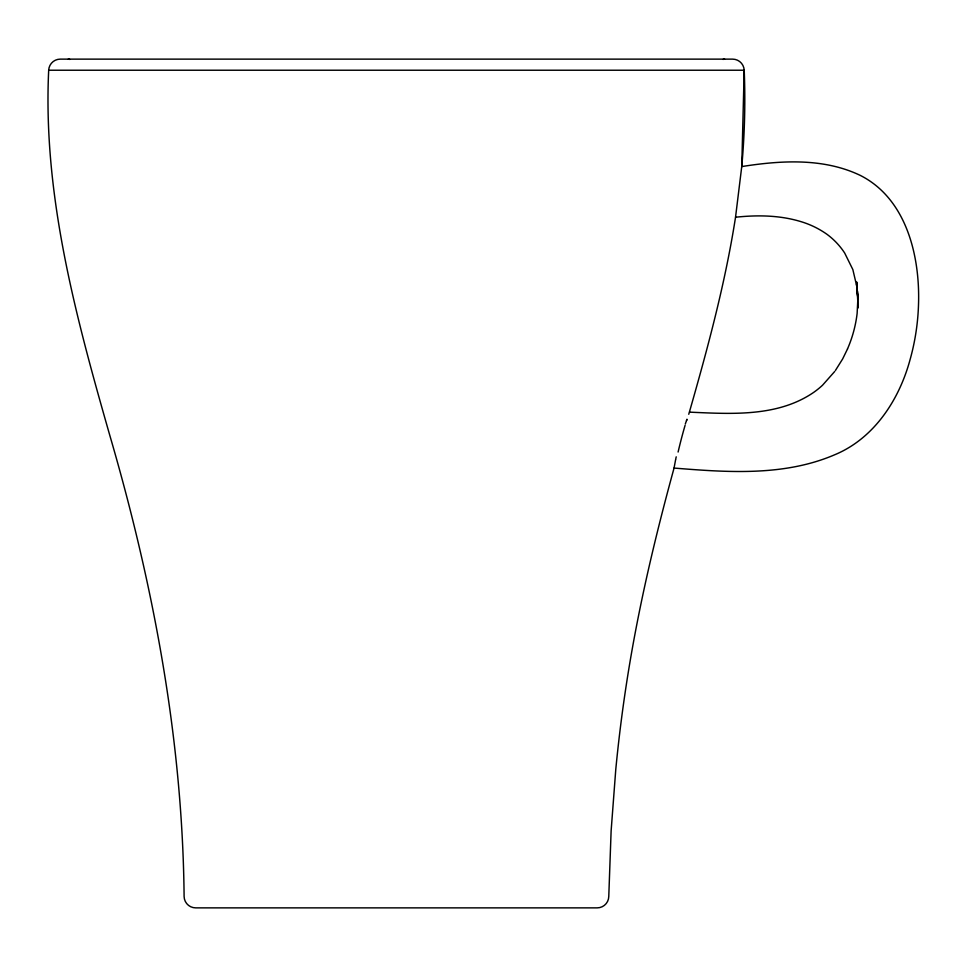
<?xml version="1.0" encoding="UTF-8"?>
<svg xmlns="http://www.w3.org/2000/svg" width="967" height="967" viewBox="0 0 967 967"><rect width="100%" height="100%" fill="white"/><g stroke="black" fill="none" stroke-linecap="round" stroke-linejoin="round"><path stroke-width="1.45" d="M48.688 70.228C42.717 195.116 75.934 316.946 109.936 435.851C153.572 585.567 182.582 740.178 184.105 896.482A11.58 11.58 0 0 0 195.685 907.868L597.195 907.868A11.58 11.58 0 0 0 608.775 896.482L611.12 830.967L615.761 769.623A1508.52 1508.52 0 0 1 626.338 684.612C637.495 611.482 654.49 539.368 674.059 468.064C727.426 472.38 783.983 476.453 834.461 454.865C874.095 438.547 899.237 399.77 910.068 359.651A229.397 229.397 0 0 0 918.469 305.705C920.366 257.512 907.082 199.19 860.485 175.498C823.679 157.766 781.07 160.377 741.762 166.566L744.191 70.228A11.58 11.58 0 0 0 732.623 59.132L60.256 59.132A11.58 11.58 0 0 0 48.688 70.228L744.191 70.228M735.549 217.116L741.725 166.747M674.072 467.943L675.582 459.845M675.643 459.555L676.211 456.835M688.758 414.275C707.373 349.401 725.117 284.008 735.536 217.224C757.161 214.94 779.426 215.157 800.398 221.467A89.399 89.399 0 0 1 826.942 234.28A72.646 72.646 0 0 1 844.674 253.016L852.846 269.563L857.064 287.537M685.325 423.981L686.8 419.69M847.515 348.954L842.656 358.926L835.464 370.409M834.751 371.425L822.506 385.253A85.193 85.193 0 0 1 813.888 392.239C777.71 417.188 731.294 413.961 689.568 412.147M856.52 283.875L857.874 298.598L857.137 313.368A125.746 125.746 0 0 1 847.491 348.942M857.475 291.212L857.874 298.598L856.714 281.977L858.14 307.941M744.215 70.228A737.12 737.12 0 0 1 741.749 166.566M678.097 452.036A29.409 1.632 -75.5 0 1 685.095 425.335M686.969 419.207A27.886 0.725 -72.1 0 1 686.558 420.609M723.05 59.446A3.856 3.856 0 0 1 724.573 59.132M68.306 59.132A3.856 3.856 0 0 1 69.829 59.446"/></g></svg>
